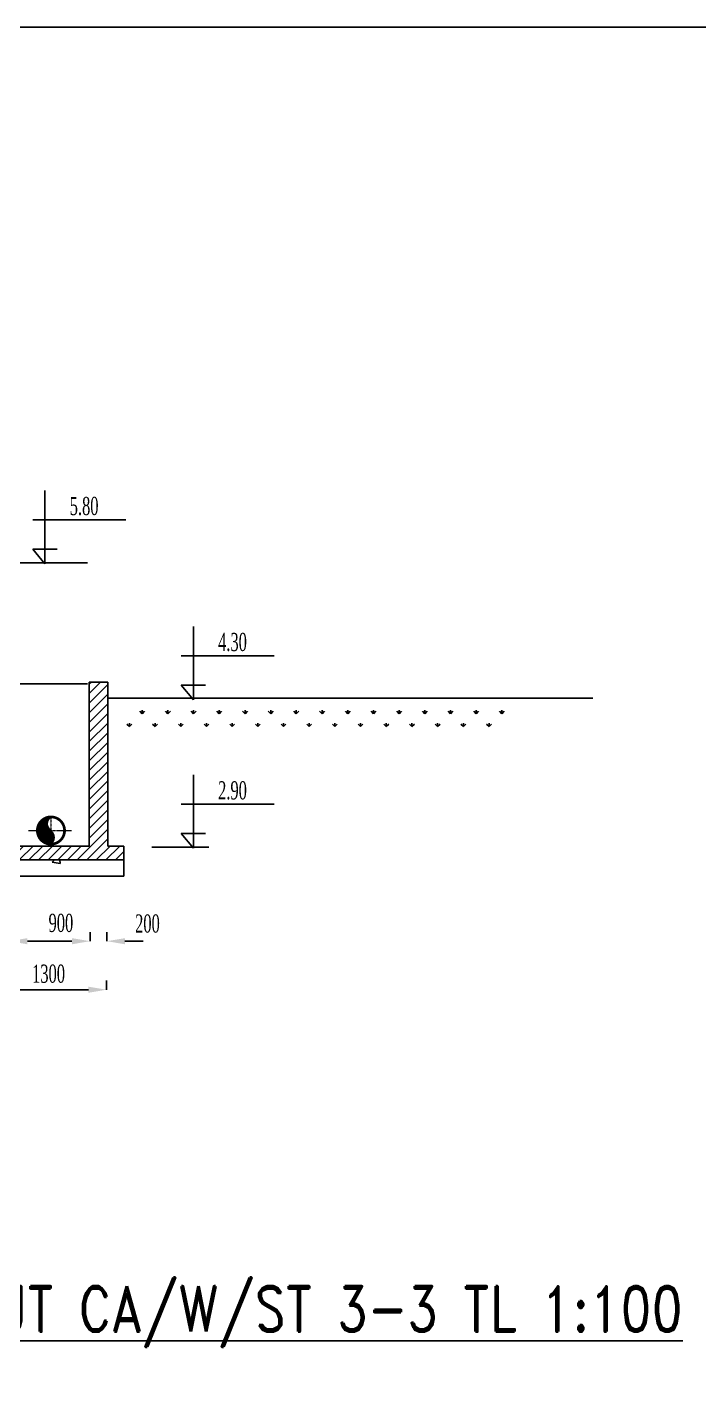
# Model space of a CAD drawing. Header units: millimetres. Extents: x -702765 to 835888, y -645289 to 262.
# Drawn here: x 552904 to 560302, y -296154 to -281263 of the extents above; entities that cross this region are included whole.
import ezdxf
from ezdxf.enums import TextEntityAlignment as Align

# ---------------------------------------------------------------- set-up
doc = ezdxf.new("R2010")
doc.units = ezdxf.units.MM
doc.header["$LTSCALE"] = 0.01
doc.linetypes.add('CENTER', pattern=[2, 1.25, -0.25, 0.25, -0.25])
doc.layers.add('duong tam', color=6, linetype='CENTER', lineweight=9)
doc.layers.add('HACTH', color=9, linetype='Continuous')
doc.layers.add('TEXT', color=2, linetype='Continuous')
doc.styles.add('text', font='romans.shx', dxfattribs={"width": 0.8, "bigfont": 'romansvn.shx'})
doc.styles.add('TUYEN', font='vntimeh.shx', dxfattribs={"width": 0.6, "height": 200})
doc.dimstyles.new('D2', dxfattribs={"dimtxt": 200, "dimasz": 300, "dimexe": 0.18, "dimexo": 6.25, "dimgap": 50, "dimtad": 1, "dimdec": 0, "dimzin": 12, "dimdsep": 46, "dimtxsty": 'TUYEN', "dimcen": 0.09, "dimdle": 80, "dimclrd": 1, "dimclre": 1, "dimclrt": 2, "dimadec": 0, "dimazin": 0, "dimtfac": 0.000899191, "dimtdec": 0, "dimtofl": 0, "dimtmove": 2, "dimatfit": 3, "dimfxl": 0, "dimtolj": 1, "dimtzin": 12, "dimarcsym": 0})

# ---------------------------------------------------------------- blocks, each defined once
blk = doc.blocks.new('*X14')
at = {"color": 0}
for p, q in [((34830, 51085), (34971, 51225)), ((34830, 51076), (34952, 51198)), ((34830, 51067), (34945, 51182)), ((34831, 51095), (34961, 51224)), ((34831, 51059), (34941, 51169)), ((34832, 51051), (34940, 51159)), ((34833, 51105), (34950, 51222)), ((34833, 51044), (34940, 51150)), ((34835, 51037), (34940, 51142)), ((34836, 51117), (34939, 51220)), ((34837, 51030), (34941, 51134)), ((34839, 51023), (34943, 51127)), ((34840, 51130), (34925, 51215)), ((34842, 51017), (34945, 51120)), ((34845, 51011), (34947, 51114)), ((34848, 51147), (34909, 51208)), ((34848, 51005), (34950, 51108)), ((34851, 50999), (34953, 51102)), ((34854, 50994), (34957, 51097)), ((34858, 50989), (34961, 51092)), ((34861, 50984), (34965, 51087)), ((34865, 50979), (34969, 51083)), ((34870, 51178), (34877, 51185)), ((34870, 50974), (34974, 51078)), ((34874, 50969), (34979, 51075)), ((34878, 50965), (34984, 51071)), ((34883, 50961), (34988, 51066)), ((34888, 50957), (34992, 51061)), ((34893, 50953), (34996, 51056)), ((34898, 50950), (35000, 51051)), ((34904, 50946), (35003, 51046)), ((34910, 50943), (35006, 51040)), ((34915, 50940), (35009, 51033)), ((34921, 50937), (35011, 51027)), ((34928, 50935), (35013, 51020)), ((34934, 50933), (35014, 51012)), ((34941, 50931), (35015, 51004)), ((34948, 50929), (35015, 50995)), ((34956, 50928), (35014, 50986)), ((34964, 50927), (35012, 50974)), ((34972, 50926), (35007, 50961))]:
    blk.add_line(p, q, dxfattribs=at)
blk = doc.blocks.new('*X15')
at = {"color": 0}
for p, q in [((34302, 52545), (34467, 52710)), ((34302, 52651), (34361, 52710)), ((34302, 52439), (34536, 52674)), ((34302, 52333), (34536, 52568)), ((35401, 52584), (35527, 52710)), ((35401, 52690), (35421, 52710)), ((35401, 52478), (35605, 52682)), ((35401, 52372), (35605, 52576)), ((34302, 52227), (34536, 52462)), ((35401, 52266), (35605, 52470)), ((34302, 52121), (34536, 52356)), ((35401, 52160), (35605, 52363)), ((34302, 52015), (34536, 52249)), ((34302, 51908), (34536, 52143)), ((35401, 52054), (35605, 52257)), ((35401, 51948), (35605, 52151)), ((34302, 51802), (34536, 52037)), ((35401, 51842), (35605, 52045)), ((34302, 51696), (34536, 51931)), ((34302, 51590), (34536, 51825)), ((35401, 51736), (35605, 51939)), ((35401, 51630), (35605, 51833)), ((34302, 51484), (34536, 51719)), ((35401, 51524), (35605, 51727)), ((34302, 51378), (34536, 51613)), ((35401, 51417), (35605, 51621)), ((34302, 51272), (34536, 51507)), ((34302, 51166), (34536, 51401)), ((35401, 51311), (35605, 51515)), ((35401, 51205), (35605, 51409)), ((34302, 51060), (34536, 51295)), ((35401, 51099), (35605, 51303)), ((34302, 50954), (34536, 51189)), ((34302, 50848), (34536, 51083)), ((35267, 50752), (35605, 51091)), ((35401, 50993), (35605, 51197)), ((34312, 50752), (34536, 50977)), ((35373, 50752), (35605, 50985)), ((34418, 50752), (34571, 50905)), ((34524, 50752), (34677, 50905)), ((34630, 50752), (34783, 50905)), ((34736, 50752), (34889, 50905)), ((34842, 50752), (34995, 50905)), ((34949, 50752), (35101, 50905)), ((35055, 50752), (35207, 50905)), ((35161, 50752), (35313, 50905)), ((35479, 50752), (35631, 50905)), ((35585, 50752), (35737, 50905)), ((35691, 50752), (35783, 50844))]:
    blk.add_line(p, q, dxfattribs=at)
blk = doc.blocks.new('*X13')
at = {"color": 0}
for p, q in [((5515, 34365), (5515, 34403)), ((5798, 34365), (5798, 34403)), ((6081, 34365), (6081, 34403)), ((6364, 34365), (6364, 34403)), ((6647, 34365), (6647, 34403)), ((6930, 34365), (6930, 34403)), ((7212, 34365), (7212, 34403)), ((7495, 34365), (7495, 34403)), ((7778, 34365), (7778, 34403)), ((8061, 34365), (8061, 34403)), ((8344, 34365), (8344, 34403)), ((8627, 34365), (8627, 34403)), ((8910, 34365), (8910, 34403)), ((9192, 34365), (9192, 34403)), ((9475, 34365), (9475, 34403)), ((5374, 34224), (5347, 34250)), ((5374, 34224), (5374, 34261)), ((5374, 34224), (5401, 34250)), ((5515, 34365), (5489, 34392)), ((5515, 34365), (5542, 34392)), ((5657, 34224), (5630, 34250)), ((5657, 34224), (5657, 34261)), ((5657, 34224), (5683, 34250)), ((5798, 34365), (5772, 34392)), ((5798, 34365), (5825, 34392)), ((5940, 34224), (5913, 34250)), ((5940, 34224), (5940, 34261)), ((5940, 34224), (5966, 34250)), ((6081, 34365), (6055, 34392)), ((6081, 34365), (6108, 34392)), ((6223, 34224), (6196, 34250)), ((6223, 34224), (6223, 34261)), ((6223, 34224), (6249, 34250)), ((6364, 34365), (6337, 34392)), ((6364, 34365), (6390, 34392)), ((6505, 34224), (6479, 34250)), ((6505, 34224), (6505, 34261)), ((6505, 34224), (6532, 34250)), ((6647, 34365), (6620, 34392)), ((6647, 34365), (6673, 34392)), ((6788, 34224), (6762, 34250)), ((6788, 34224), (6788, 34261)), ((6788, 34224), (6815, 34250)), ((6930, 34365), (6903, 34392)), ((6930, 34365), (6956, 34392)), ((7071, 34224), (7045, 34250)), ((7071, 34224), (7071, 34261)), ((7071, 34224), (7098, 34250)), ((7212, 34365), (7186, 34392)), ((7212, 34365), (7239, 34392)), ((7354, 34224), (7327, 34250)), ((7354, 34224), (7354, 34261)), ((7354, 34224), (7380, 34250)), ((7495, 34365), (7469, 34392)), ((7495, 34365), (7522, 34392)), ((7637, 34224), (7610, 34250)), ((7637, 34224), (7637, 34261)), ((7637, 34224), (7663, 34250)), ((7778, 34365), (7752, 34392)), ((7778, 34365), (7805, 34392)), ((7920, 34224), (7893, 34250)), ((7920, 34224), (7920, 34261)), ((7920, 34224), (7946, 34250)), ((8061, 34365), (8035, 34392)), ((8061, 34365), (8088, 34392)), ((8202, 34224), (8176, 34250)), ((8202, 34224), (8202, 34261)), ((8202, 34224), (8229, 34250)), ((8344, 34365), (8317, 34392)), ((8344, 34365), (8370, 34392)), ((8485, 34224), (8459, 34250)), ((8485, 34224), (8485, 34261)), ((8485, 34224), (8512, 34250)), ((8627, 34365), (8600, 34392)), ((8627, 34365), (8653, 34392)), ((8768, 34224), (8742, 34250)), ((8768, 34224), (8768, 34261)), ((8768, 34224), (8795, 34250)), ((8910, 34365), (8883, 34392)), ((8910, 34365), (8936, 34392)), ((9051, 34224), (9024, 34250)), ((9051, 34224), (9051, 34261)), ((9051, 34224), (9077, 34250)), ((9192, 34365), (9166, 34392)), ((9192, 34365), (9219, 34392)), ((9334, 34224), (9307, 34250)), ((9334, 34224), (9334, 34261)), ((9334, 34224), (9360, 34250)), ((9475, 34365), (9449, 34392)), ((9475, 34365), (9502, 34392))]:
    blk.add_line(p, q, dxfattribs=at)
blk = doc.blocks.new('*D143')
at = {"layer": 'Defpoints', "color": 0, "linetype": 'Continuous'}
for p in [(552498, -290802), (552708, -290802), (552708, -291325)]:
    blk.add_point(p, dxfattribs=at)
at = {"layer": 'HACTH', "color": 1, "linetype": 'ByBlock', "lineweight": -2}
for p, q in [((552498, -291225), (552498, -291326)), ((552708, -291225), (552708, -291326)), ((552298, -291325), (552098, -291325)), ((552908, -291325), (553108, -291325))]:
    blk.add_line(p, q, dxfattribs=at)
at = {"layer": 'HACTH', "color": 1, "linetype": 'Continuous'}
for points in [[(552298, -291292), (552298, -291359), (552498, -291325)], [(552908, -291292), (552908, -291359), (552708, -291325)]]:
    blk.add_solid(points, dxfattribs=at)
at = {"layer": 'HACTH', "color": 2, "linetype": 'Continuous', "insert": (552226, -291107), "char_height": 200, "attachment_point": 5, "style": 'TUYEN'}
blk.add_mtext('\\A1;200', dxfattribs=at)
blk = doc.blocks.new('*D144')
at = {"layer": 'Defpoints', "color": 0, "linetype": 'Continuous'}
for p in [(552708, -290802), (553599, -290802), (553599, -291325)]:
    blk.add_point(p, dxfattribs=at)
at = {"layer": 'HACTH', "color": 1, "linetype": 'ByBlock', "lineweight": -2}
for p, q in [((552708, -291225), (552708, -291326)), ((553599, -291225), (553599, -291326)), ((552908, -291325), (553399, -291325))]:
    blk.add_line(p, q, dxfattribs=at)
at = {"layer": 'HACTH', "color": 1, "linetype": 'Continuous'}
for points in [[(552908, -291292), (552908, -291359), (552708, -291325)], [(553399, -291292), (553399, -291359), (553599, -291325)]]:
    blk.add_solid(points, dxfattribs=at)
at = {"layer": 'HACTH', "color": 2, "linetype": 'Continuous', "insert": (553277, -291125), "char_height": 200, "attachment_point": 5, "style": 'TUYEN'}
blk.add_mtext('\\A1;900', dxfattribs=at)
blk = doc.blocks.new('*D145')
at = {"layer": 'Defpoints', "color": 0, "linetype": 'Continuous'}
for p in [(553599, -290828), (553782, -290828), (553782, -291325)]:
    blk.add_point(p, dxfattribs=at)
at = {"layer": 'HACTH', "color": 1, "linetype": 'ByBlock', "lineweight": -2}
for p, q in [((553599, -291225), (553599, -291326)), ((553782, -291225), (553782, -291326)), ((553399, -291325), (553199, -291325)), ((553982, -291325), (554182, -291325))]:
    blk.add_line(p, q, dxfattribs=at)
at = {"layer": 'HACTH', "color": 1, "linetype": 'Continuous'}
for points in [[(553399, -291292), (553399, -291359), (553599, -291325)], [(553982, -291292), (553982, -291359), (553782, -291325)]]:
    blk.add_solid(points, dxfattribs=at)
at = {"layer": 'HACTH', "color": 2, "linetype": 'Continuous', "insert": (554230, -291132), "char_height": 200, "attachment_point": 5, "style": 'TUYEN'}
blk.add_mtext('\\A1;200', dxfattribs=at)
blk = doc.blocks.new('*D147')
at = {"layer": 'Defpoints', "color": 0, "linetype": 'Continuous'}
for p in [(552502, -291130), (553780, -291130), (553780, -291859)]:
    blk.add_point(p, dxfattribs=at)
at = {"layer": 'HACTH', "color": 1, "linetype": 'ByBlock', "lineweight": -2}
for p, q in [((552502, -291759), (552502, -291860)), ((552702, -291859), (553580, -291859)), ((553780, -291759), (553780, -291860))]:
    blk.add_line(p, q, dxfattribs=at)
at = {"layer": 'HACTH', "color": 1, "linetype": 'Continuous'}
for points in [[(552702, -291826), (552702, -291893), (552502, -291859)], [(553580, -291826), (553580, -291893), (553780, -291859)]]:
    blk.add_solid(points, dxfattribs=at)
at = {"layer": 'HACTH', "color": 2, "linetype": 'Continuous', "insert": (553141, -291684), "char_height": 200, "attachment_point": 5, "style": 'TUYEN'}
blk.add_mtext('\\A1;1300', dxfattribs=at)

msp = doc.modelspace()

# ---------------------------------------------------------------- linework, layer by layer
for p, q in [((553101.5, -286365.1), (553101.5, -287172.6)), ((552966.8, -286687.8), (553990.4, -286687.8)), ((552966.8, -287011.1), (553236.2, -287011.1)), ((553101.5, -287172.6), (552966.8, -287011.1)), ((552590, -287160), (553570.3, -287160)), ((554735.4, -287861.8), (554735.4, -288669.3)), ((554600.7, -288184.5), (555624.3, -288184.5)), ((552726.2, -288493.5), (553570.3, -288493.5)), ((553792.6, -288472.7), (553589.1, -288472.7)), ((553589.1, -288472.7), (553589.1, -290277.8)), ((553792.6, -288472.7), (553792.6, -290277.8)), ((554735.4, -288669.3), (554600.7, -288507.8)), ((554600.7, -288507.8), (554870.1, -288507.8)), ((553787.2, -288650.6), (559133.6, -288650.6)), ((554735.4, -289494.6), (554735.4, -290302.1)), ((554600.7, -289817.3), (555624.3, -289817.3)), ((554600.7, -290140.6), (554870.1, -290140.6)), ((554735.4, -290302.1), (554600.7, -290140.6)), ((552724.1, -290277.8), (553589.1, -290277.8)), ((553792.6, -290277.8), (553970.7, -290277.8)), ((553970.7, -290277.8), (553970.7, -290608.3)), ((554278.4, -290289.6), (554904.7, -290289.6)), ((553970.7, -290608.3), (552291.6, -290608.3))]:
    msp.add_line(p, q)
at = {"const_width": 30}
for points in [[(553167.4, -289957.3, 1), (553167.4, -290257.1, 1)], [(553167.4, -290257.1, 1), (553167.4, -289957.3, 1)]]:
    msp.add_lwpolyline(points, format="xyb", dxfattribs=at)
for centre, radius, start, end in [((553220.3, -290031.8), 93.1, 124.91019, 235.08981), ((553104.4, -290183.5), 98, 309.7065, 50.2935)]:
    msp.add_arc(centre, radius, start, end)
at = {"layer": 'duong tam', "ltscale": 200}
for p, q in [((553167.4, -289957.3), (553167.4, -290270.1)), ((552919.6, -290107.2), (553395.6, -290107.2))]:
    msp.add_line(p, q, dxfattribs=at)
at = {"layer": 'HACTH', "ltscale": 1000}
for p, q in [((552489.2, -290430.3), (553970.7, -290430.3)), ((553181.1, -290456.1), (553205.8, -290430.3)), ((553181.1, -290456.1), (553270, -290469.9)), ((553270.1, -290469.9), (553265.5, -290430.3))]:
    msp.add_line(p, q, dxfattribs=at)
at = {"layer": 'TEXT', "linetype": 'Continuous'}
msp.add_lwpolyline([(516709, -281263.4), (601389, -281263.4), (601389, -341066.9), (516709, -341066.9)], close=True, dxfattribs=at)

# ---------------------------------------------------------------- block references
msp.add_blockref('*X14', (518187.6, -341182.7))
at = {"layer": 'HACTH', "ltscale": 1000}
for name, p in [('*X15', (518187.6, -341182.7)), ('*X13', (548656.9, -323187))]:
    msp.add_blockref(name, p, dxfattribs=at)

# ---------------------------------------------------------------- texts
at = {"layer": 'HACTH', "color": 4, "style": 'TUYEN', "width": 0.6}
for s, p in [('5.80', (553532.5, -286634.8)), ('4.30', (555166.4, -288131.6)), ('2.90', (555166.4, -289764.4))]:
    msp.add_text(s, height=200, dxfattribs=at).set_placement(p, align=Align.CENTER)
at = {"layer": 'HACTH', "color": 4, "insert": (550626.2, -295122.4), "char_height": 500, "width": 10494.084, "attachment_point": 1, "style": 'text'}
msp.add_mtext('{\\Fromand,romandvn|c0;\\LMA/W/JT CA/W/ST 3-3 TL 1:100}', dxfattribs=at)

# ---------------------------------------------------------------- dimensions: what is measured, and where the dimension line sits
at = {"layer": 'HACTH', "linetype": 'Continuous'}
for base, p1, p2, text, picture, middle in [((552707.5, -291325.4), (552497.8, -290801.6), (552707.5, -290801.6), '200', '*D143', (552226.3, -291107.1)), ((553598.7, -291325.4), (552707.5, -290801.6), (553598.7, -290801.6), '900', '*D144', (553277.2, -291125.2)), ((553782.1, -291325.4), (553598.7, -290827.8), (553782.1, -290827.8), '200', '*D145', (554230.1, -291132.4))]:
    dim = msp.add_linear_dim(base=base, p1=p1, p2=p2, text=text, dimstyle='D2', override={"dimasz": 200, "dimgap": 75, "dimcen": 40, "dimfxl": 100, "dimfxlon": 1, "dimarcsym": 1}, dxfattribs=at)
    dim.commit()
    dim.dimension.update_dxf_attribs({"geometry": picture, "text_midpoint": middle, "dimtype": 160})
dim = msp.add_linear_dim(base=(553780.4, -291859.5), p1=(552502.3, -291129.7), p2=(553780.4, -291129.7), text='1300', dimstyle='D2', override={"dimasz": 200, "dimgap": 75, "dimcen": 40, "dimfxl": 100, "dimfxlon": 1, "dimarcsym": 1}, dxfattribs=at)
dim.commit()
dim.dimension.update_dxf_attribs({"geometry": '*D147', "text_midpoint": (553141.3, -291684.5)})

doc.saveas('drawing.dxf')
